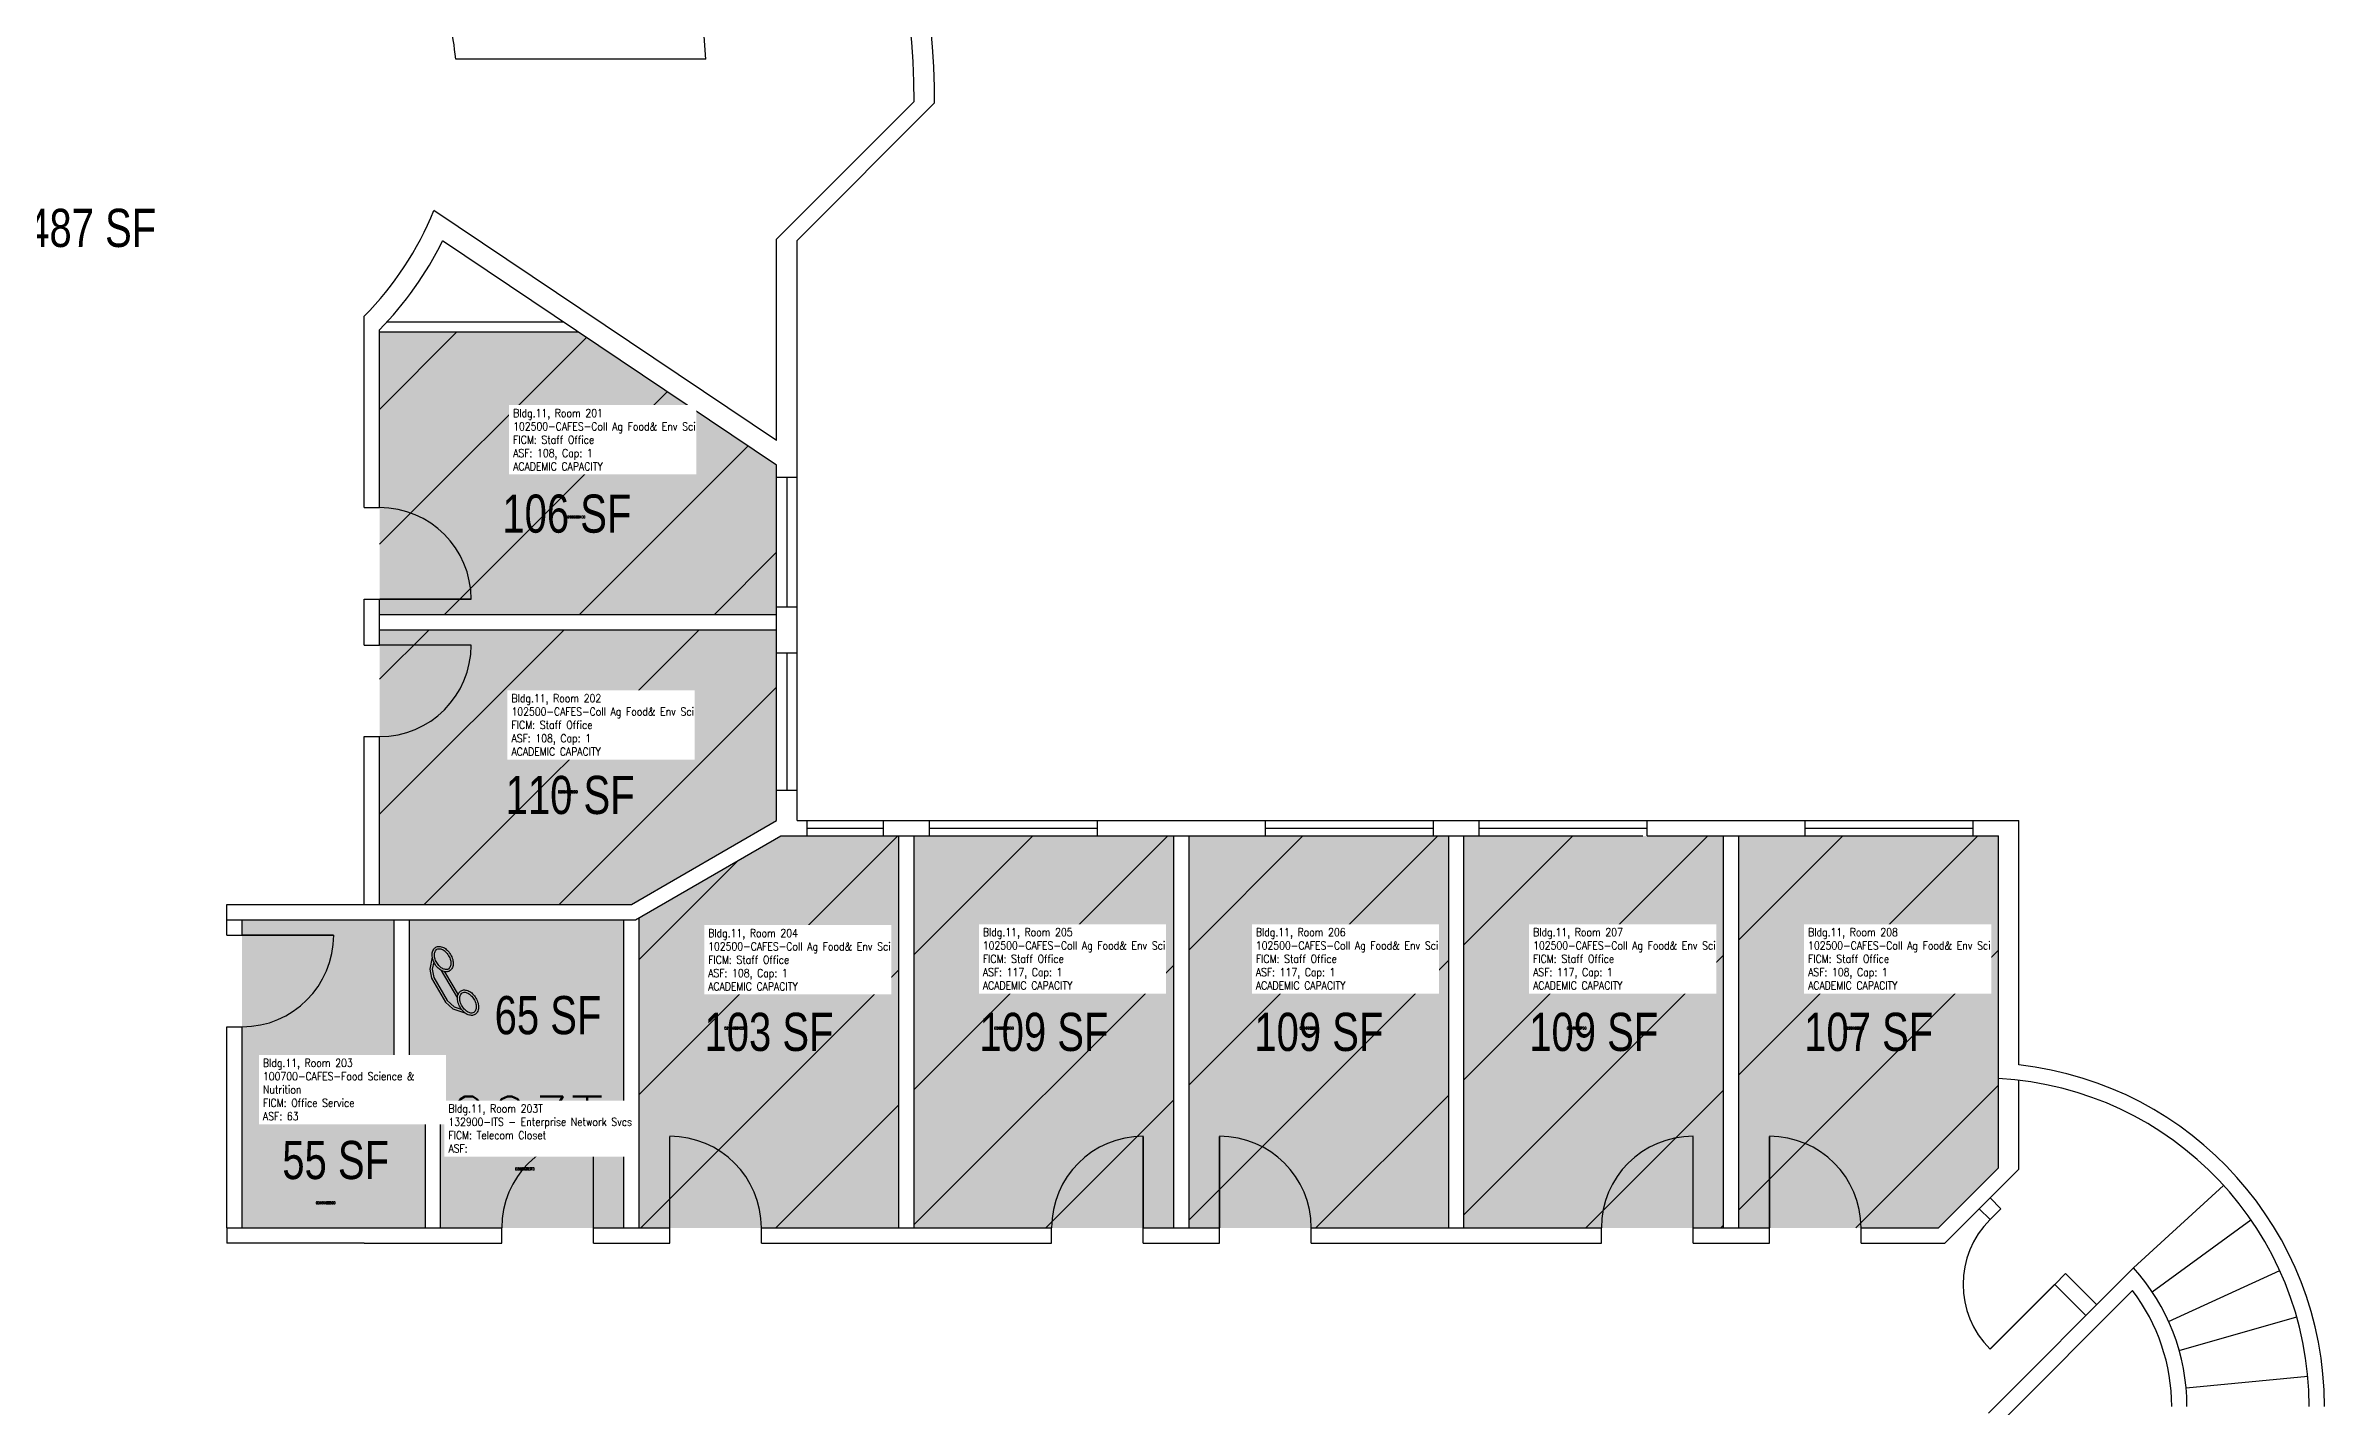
# Model space of a CAD drawing. Header units: inches. Extents: x -5 to 1845, y -233 to 2388.
# Drawn here: x 950 to 1845, y 636 to 1171 of the extents above; entities that cross this region are included whole.
import ezdxf
from ezdxf.enums import TextEntityAlignment as Align

# ---------------------------------------------------------------- set-up
doc = ezdxf.new("R2010")
doc.units = ezdxf.units.IN
doc.header["$LTSCALE"] = 0.25
doc.header["$MEASUREMENT"] = 0
doc.layers.get('0').update_dxf_attribs({"linetype": 'CONTINUOUS'})
for name, color, linetype in [('A-DOOR', 2, 'CONTINUOUS'), ('A-FLOR', 3, 'CONTINUOUS'), ('A-GLAZ', 1, 'CONTINUOUS'), ('A-GLAZ-SILL', 2, 'CONTINUOUS'), ('A-IDEN-ICON', 4, 'CONTINUOUS'), ('A-IDEN-RNUM', 7, 'CONTINUOUS'), ('A-IDEN-SNUM', 4, 'CONTINUOUS'), ('A-IDEN-VNUM', 4, 'CONTINUOUS'), ('A-WALL', 5, 'CONTINUOUS'), ('AREA-TEXT', 3, 'CONTINUOUS'), ('Rooms-Capacity', 4, 'CONTINUOUS'), ('Rooms-Category-Color', 7, 'CONTINUOUS'), ('Rooms-College-Color', 7, 'CONTINUOUS'), ('Rooms-Department-Color', 7, 'CONTINUOUS'), ('Rooms-Division-Color', 7, 'CONTINUOUS'), ('Rooms-Information', 7, 'CONTINUOUS')]:
    doc.layers.add(name, color=color, linetype=linetype)
doc.styles.add('AREA', font='arial.ttf', dxfattribs={"width": 0.75, "height": 24})
doc.styles.add('ROOMSNUMBER', font='txt.shx', dxfattribs={"height": 0.03})
doc.styles.add('ROOMVNUMBER', font='simplex.shx', dxfattribs={"width": 0.85})

# ---------------------------------------------------------------- blocks, each defined once
blk = doc.blocks.new('CPPHONE')
for p, q in [((0.0096, 0.0252), (-0.0196, -0.0252)), ((0.0169, 0.0279), (-0.0182, -0.0329))]:
    blk.add_line(p, q)
for points in [[(0.0364, 0.0572), (0.0417, 0.0308), (0.0382, 0.0108), (0.0082, -0.0411), (-0.0083, -0.0558), (-0.0338, -0.0645)], [(0.0334, 0.047), (0.0366, 0.0307), (0.0334, 0.0126), (0.0043, -0.0379), (-0.0109, -0.0514), (-0.0265, -0.0567)]]:
    blk.add_lwpolyline(points)
for points in [[(0.0288, 0.0786, 0.139889), (0.0216, 0.0804, 0.107118), (0.0122, 0.0781, 0.079812), (0.0039, 0.0722, 0.067459), (-0.0035, 0.0626, 0.067459), (-0.008, 0.0515, 0.079812), (-0.009, 0.0413, 0.107118), (-0.0064, 0.032, 0.139889), (-0.0012, 0.0267, 0.139889), (0.0061, 0.0248, 0.107118), (0.0155, 0.0272, 0.079812), (0.0238, 0.0331, 0.067459), (0.0312, 0.0426, 0.067459), (0.0357, 0.0538, 0.079812), (0.0367, 0.0639, 0.107118), (0.034, 0.0732, 0.139889)], [(0.0263, 0.0743, 0.139889), (0.0218, 0.0754, 0.107118), (0.0144, 0.0736, 0.079812), (0.0074, 0.0686, 0.067459), (0.0008, 0.0601, 0.067459), (-0.0032, 0.0502, 0.079812), (-0.004, 0.0417, 0.107118), (-0.0019, 0.0344, 0.139889), (0.0013, 0.031, 0.139889), (0.0059, 0.0298, 0.107118), (0.0133, 0.0317, 0.079812), (0.0203, 0.0367, 0.067459), (0.0268, 0.0451, 0.067459), (0.0309, 0.055, 0.079812), (0.0317, 0.0636, 0.107118), (0.0296, 0.0709, 0.139889)], [(-0.0262, -0.0167, 0.139889), (-0.0334, -0.0148, 0.107118), (-0.0428, -0.0172, 0.079812), (-0.0511, -0.0231, 0.067459), (-0.0585, -0.0326, 0.067459), (-0.063, -0.0438, 0.079812), (-0.064, -0.0539, 0.107118), (-0.0614, -0.0632, 0.139889), (-0.0562, -0.0686, 0.139889), (-0.0489, -0.0704, 0.107118), (-0.0395, -0.0681, 0.079812), (-0.0312, -0.0622, 0.067459), (-0.0238, -0.0526, 0.067459), (-0.0193, -0.0415, 0.079812), (-0.0183, -0.0313, 0.107118), (-0.021, -0.022, 0.139889)], [(-0.0287, -0.021, 0.139889), (-0.0332, -0.0198, 0.107118), (-0.0406, -0.0217, 0.079812), (-0.0476, -0.0267, 0.067459), (-0.0542, -0.0351, 0.067459), (-0.0582, -0.045, 0.079812), (-0.059, -0.0536, 0.107118), (-0.0569, -0.0609, 0.139889), (-0.0537, -0.0643, 0.139889), (-0.0491, -0.0654, 0.107118), (-0.0417, -0.0636, 0.079812), (-0.0347, -0.0586, 0.067459), (-0.0282, -0.0501, 0.067459), (-0.0241, -0.0402, 0.079812), (-0.0233, -0.0317, 0.107118), (-0.0254, -0.0244, 0.139889)]]:
    blk.add_lwpolyline(points, format="xyb", close=True)

msp = doc.modelspace()

# ---------------------------------------------------------------- hatches: boundary and pattern name
at = {"layer": 'Rooms-Capacity'}
h = msp.add_hatch(dxfattribs=at)
h.set_pattern_fill('ANSI31', color=256, scale=300, style=0)
h.paths.add_polyline_path([(1236.87, 947.23), (1236.87, 1005.94), (1158.93, 1058.23), (1080.87, 1058.23), (1080.87, 947.23)])
h = msp.add_hatch(dxfattribs=at)
h.set_pattern_fill('ANSI31', color=256, scale=300, style=0)
h.paths.add_polyline_path([(1236.87, 866.23), (1236.87, 941.23), (1080.87, 941.23), (1080.87, 833.23), (1179.87, 833.23)])
h = msp.add_hatch(dxfattribs=at)
h.set_pattern_fill('ANSI31', color=256, scale=300, style=0)
h.paths.add_polyline_path([(1284.87, 706.23), (1284.87, 860.23), (1238.48, 860.23), (1182.87, 828.03), (1182.87, 706.23)])
h = msp.add_hatch(dxfattribs=at)
h.set_pattern_fill('ANSI31', color=256, scale=300, style=0)
h.paths.add_polyline_path([(1392.87, 860.23), (1290.87, 860.23), (1290.87, 706.23), (1392.87, 706.23)])
h = msp.add_hatch(dxfattribs=at)
h.set_pattern_fill('ANSI31', color=256, scale=300, style=0)
h.paths.add_polyline_path([(1500.87, 860.23), (1398.87, 860.23), (1398.87, 706.23), (1500.87, 706.23)])
h = msp.add_hatch(dxfattribs=at)
h.set_pattern_fill('ANSI31', color=256, scale=300, style=0)
h.paths.add_polyline_path([(1608.87, 860.23), (1506.87, 860.23), (1506.87, 706.23), (1608.87, 706.23)])
h = msp.add_hatch(dxfattribs=at)
h.set_pattern_fill('ANSI31', color=256, scale=300, style=0)
h.paths.add_polyline_path([(1716.87, 860.23), (1614.87, 860.23), (1614.87, 706.23), (1693.31, 706.23), (1716.87, 729.79), (1716.87, 764.88)])
at = {"layer": 'Rooms-Category-Color', "true_color": 0xfa9ba3}
for points in [[(1236.87, 947.23), (1236.87, 1005.94), (1158.93, 1058.23), (1080.87, 1058.23), (1080.87, 947.23)], [(1236.87, 866.23), (1236.87, 941.23), (1080.87, 941.23), (1080.87, 833.23), (1179.87, 833.23)], [(1284.87, 706.23), (1284.87, 860.23), (1238.48, 860.23), (1182.87, 828.03), (1182.87, 706.23)], [(1392.87, 860.23), (1290.87, 860.23), (1290.87, 706.23), (1392.87, 706.23)], [(1500.87, 860.23), (1398.87, 860.23), (1398.87, 706.23), (1500.87, 706.23)], [(1608.87, 860.23), (1506.87, 860.23), (1506.87, 706.23), (1608.87, 706.23)], [(1716.87, 860.23), (1614.87, 860.23), (1614.87, 706.23), (1693.31, 706.23), (1716.87, 729.79), (1716.87, 764.88)], [(1098.87, 706.23), (1098.87, 766.81), (1086.63, 766.81), (1086.63, 827.23), (1026.87, 827.23), (1026.87, 785.23), (1026.87, 706.23)]]:
    msp.add_hatch(color=241, dxfattribs=at).paths.add_polyline_path(points)
at = {"layer": 'Rooms-Category-Color', "true_color": 0xadadad}
msp.add_hatch(color=253, dxfattribs=at).paths.add_polyline_path([(1104.87, 772.81), (1092.63, 772.81), (1092.63, 827.23), (1176.87, 827.23), (1176.87, 706.23), (1104.87, 706.23)])
at = {"layer": 'Rooms-College-Color', "true_color": 0xe3c5e1}
for points in [[(1236.87, 947.23), (1236.87, 1005.94), (1158.93, 1058.23), (1080.87, 1058.23), (1080.87, 947.23)], [(1236.87, 866.23), (1236.87, 941.23), (1080.87, 941.23), (1080.87, 833.23), (1179.87, 833.23)], [(1284.87, 706.23), (1284.87, 860.23), (1238.48, 860.23), (1182.87, 828.03), (1182.87, 706.23)], [(1392.87, 860.23), (1290.87, 860.23), (1290.87, 706.23), (1392.87, 706.23)], [(1500.87, 860.23), (1398.87, 860.23), (1398.87, 706.23), (1500.87, 706.23)], [(1608.87, 860.23), (1506.87, 860.23), (1506.87, 706.23), (1608.87, 706.23)], [(1716.87, 860.23), (1614.87, 860.23), (1614.87, 706.23), (1693.31, 706.23), (1716.87, 729.79), (1716.87, 764.88)], [(1098.87, 706.23), (1098.87, 766.81), (1086.63, 766.81), (1086.63, 827.23), (1026.87, 827.23), (1026.87, 785.23), (1026.87, 706.23)]]:
    msp.add_hatch(color=254, dxfattribs=at).paths.add_polyline_path(points)
at = {"layer": 'Rooms-College-Color', "true_color": 0xadadad}
msp.add_hatch(color=253, dxfattribs=at).paths.add_polyline_path([(1104.87, 772.81), (1092.63, 772.81), (1092.63, 827.23), (1176.87, 827.23), (1176.87, 706.23), (1104.87, 706.23)])
at = {"layer": 'Rooms-Department-Color', "true_color": 0xe3c5e1}
for points in [[(1236.87, 947.23), (1236.87, 1005.94), (1158.93, 1058.23), (1080.87, 1058.23), (1080.87, 947.23)], [(1236.87, 866.23), (1236.87, 941.23), (1080.87, 941.23), (1080.87, 833.23), (1179.87, 833.23)], [(1284.87, 706.23), (1284.87, 860.23), (1238.48, 860.23), (1182.87, 828.03), (1182.87, 706.23)], [(1392.87, 860.23), (1290.87, 860.23), (1290.87, 706.23), (1392.87, 706.23)], [(1500.87, 860.23), (1398.87, 860.23), (1398.87, 706.23), (1500.87, 706.23)], [(1608.87, 860.23), (1506.87, 860.23), (1506.87, 706.23), (1608.87, 706.23)], [(1716.87, 860.23), (1614.87, 860.23), (1614.87, 706.23), (1693.31, 706.23), (1716.87, 729.79), (1716.87, 764.88)], [(1098.87, 706.23), (1098.87, 766.81), (1086.63, 766.81), (1086.63, 827.23), (1026.87, 827.23), (1026.87, 785.23), (1026.87, 706.23)]]:
    msp.add_hatch(color=254, dxfattribs=at).paths.add_polyline_path(points)
at = {"layer": 'Rooms-Department-Color', "true_color": 0xacacac}
msp.add_hatch(color=253, dxfattribs=at).paths.add_polyline_path([(1104.87, 772.81), (1092.63, 772.81), (1092.63, 827.23), (1176.87, 827.23), (1176.87, 706.23), (1104.87, 706.23)])
at = {"layer": 'Rooms-Division-Color', "true_color": 0xe3c5e1}
for points in [[(1236.87, 947.23), (1236.87, 1005.94), (1158.93, 1058.23), (1080.87, 1058.23), (1080.87, 947.23)], [(1236.87, 866.23), (1236.87, 941.23), (1080.87, 941.23), (1080.87, 833.23), (1179.87, 833.23)], [(1284.87, 706.23), (1284.87, 860.23), (1238.48, 860.23), (1182.87, 828.03), (1182.87, 706.23)], [(1392.87, 860.23), (1290.87, 860.23), (1290.87, 706.23), (1392.87, 706.23)], [(1500.87, 860.23), (1398.87, 860.23), (1398.87, 706.23), (1500.87, 706.23)], [(1608.87, 860.23), (1506.87, 860.23), (1506.87, 706.23), (1608.87, 706.23)], [(1716.87, 860.23), (1614.87, 860.23), (1614.87, 706.23), (1693.31, 706.23), (1716.87, 729.79), (1716.87, 764.88)], [(1098.87, 706.23), (1098.87, 766.81), (1086.63, 766.81), (1086.63, 827.23), (1026.87, 827.23), (1026.87, 785.23), (1026.87, 706.23)]]:
    msp.add_hatch(color=254, dxfattribs=at).paths.add_polyline_path(points)
at = {"layer": 'Rooms-Division-Color', "true_color": 0xadadad}
msp.add_hatch(color=253, dxfattribs=at).paths.add_polyline_path([(1104.87, 772.81), (1092.63, 772.81), (1092.63, 827.23), (1176.87, 827.23), (1176.87, 706.23), (1104.87, 706.23)])

# ---------------------------------------------------------------- linework, layer by layer
at = {"layer": 'A-DOOR', "const_width": 0.6}
for points in [[(1080.87, 953.23), (1116.87, 953.23)], [(1080.87, 935.23), (1116.87, 935.23)], [(1026.87, 821.23), (1062.87, 821.23)], [(1164.87, 706.23), (1164.87, 742.23)], [(1194.87, 706.23), (1194.87, 742.23)], [(1380.87, 706.23), (1380.87, 742.23)], [(1410.87, 706.23), (1410.87, 742.23)], [(1596.87, 706.23), (1596.87, 742.23)], [(1626.87, 706.23), (1626.87, 742.23)], [(1738.99, 684.03), (1713.54, 658.57)]]:
    msp.add_lwpolyline(points, dxfattribs=at)
at = {"layer": 'A-DOOR'}
for centre, start, end in [((1080.87, 953.23), 0, 90), ((1080.87, 935.23), 270, 0), ((1026.87, 821.23), 270, 360), ((1164.87, 706.23), 90, 180), ((1194.87, 706.23), 360, 90), ((1380.87, 706.23), 90, 180), ((1410.87, 706.23), 360, 90), ((1596.87, 706.23), 90, 180), ((1626.87, 706.23), 360, 90), ((1738.99, 684.03), 135, 225)]:
    msp.add_arc(centre, 36, start, end, dxfattribs=at)
at = {"layer": 'A-FLOR'}
for p, q in [((1769.92, 690.46), (1805.3, 722.91)), ((1777.26, 681.06), (1816.03, 709.41)), ((1783.71, 669.44), (1827.34, 689.46)), ((1787.88, 657.99), (1834.02, 671.22)), ((1790.57, 643.41), (1838.35, 647.99))]:
    msp.add_line(p, q, dxfattribs=at)
at = {"layer": 'A-GLAZ'}
for p, q in [((1240.89, 1001.23), (1240.89, 950.23)), ((1240.89, 932.23), (1240.89, 878.23)), ((1248.87, 863.23), (1278.87, 863.23)), ((1296.87, 863.23), (1362.87, 863.23)), ((1428.87, 863.23), (1494.87, 863.23)), ((1512.87, 863.23), (1578.87, 863.23)), ((1640.91, 863.23), (1706.91, 863.23))]:
    msp.add_line(p, q, dxfattribs=at)
at = {"layer": 'A-GLAZ-SILL'}
for p, q in [((1236.87, 950.23), (1236.87, 1001.23)), ((1244.91, 950.23), (1244.91, 1001.23)), ((1236.87, 878.23), (1236.87, 932.23)), ((1244.91, 878.23), (1244.91, 932.23)), ((1248.87, 866.23), (1278.87, 866.23)), ((1248.87, 860.23), (1278.87, 860.23)), ((1296.87, 866.23), (1362.87, 866.23)), ((1296.87, 860.23), (1362.87, 860.23)), ((1428.87, 866.23), (1494.87, 866.23)), ((1428.87, 860.23), (1494.87, 860.23)), ((1512.87, 866.23), (1578.87, 866.23)), ((1512.87, 860.23), (1577.19, 860.23)), ((1640.91, 866.23), (1706.91, 866.23)), ((1640.91, 860.23), (1706.91, 860.23))]:
    msp.add_line(p, q, dxfattribs=at)
at = {"layer": 'A-WALL'}
for p, q in [((1209.1, 1165.48), (1110.8, 1165.48)), ((1236.87, 1094.68), (1290.95, 1148.76)), ((1244.91, 1094.23), (1298.91, 1148.23)), ((1298.91, 1148.23), (1298.91, 1154.44)), ((1236.87, 1015.62), (1102.19, 1105.97)), ((1236.87, 1005.94), (1105.63, 1093.99)), ((1236.87, 1015.62), (1236.87, 1094.68)), ((1244.91, 1010.23), (1244.91, 1094.23)), ((1074.87, 989.23), (1074.87, 1064.47)), ((1080.87, 989.23), (1080.87, 1059.1)), ((1080.87, 1058.23), (1158.93, 1058.23)), ((1083.86, 1062.24), (1152.95, 1062.24)), ((1236.87, 1001.23), (1236.87, 1005.94)), ((1244.91, 1001.23), (1244.91, 1010.23)), ((1236.87, 1001.23), (1244.91, 1001.23)), ((1074.87, 989.23), (1080.87, 989.23)), ((1074.87, 953.23), (1080.87, 953.23)), ((1074.87, 935.23), (1074.87, 953.23)), ((1080.87, 935.23), (1080.87, 953.23)), ((1236.87, 950.23), (1244.91, 950.23)), ((1236.87, 932.23), (1236.87, 950.23)), ((1244.91, 932.23), (1244.91, 950.23)), ((1080.87, 947.23), (1236.87, 947.23)), ((1080.87, 941.23), (1236.87, 941.23)), ((1074.87, 935.23), (1080.87, 935.23)), ((1236.87, 932.23), (1244.91, 932.23)), ((1074.87, 833.23), (1074.87, 899.23)), ((1074.87, 899.23), (1080.87, 899.23)), ((1080.87, 833.23), (1080.87, 899.23)), ((1236.87, 866.23), (1236.87, 878.23)), ((1236.87, 878.23), (1244.91, 878.23)), ((1244.91, 866.23), (1244.91, 878.23)), ((1179.87, 833.23), (1236.87, 866.23)), ((1181.48, 827.23), (1238.48, 860.23)), ((1238.48, 860.23), (1248.87, 860.23)), ((1244.91, 866.23), (1248.87, 866.23)), ((1248.87, 860.23), (1248.87, 866.23)), ((1278.87, 860.23), (1278.87, 866.23)), ((1278.87, 866.23), (1296.87, 866.23)), ((1278.87, 860.23), (1296.87, 860.23)), ((1284.87, 706.23), (1284.87, 860.23)), ((1290.87, 706.23), (1290.87, 860.23)), ((1290.87, 706.23), (1290.87, 860.23)), ((1296.87, 860.23), (1296.87, 866.23)), ((1362.87, 860.23), (1362.87, 866.23)), ((1362.87, 866.23), (1428.87, 866.23)), ((1362.87, 860.23), (1428.87, 860.23)), ((1392.87, 706.23), (1392.87, 860.23)), ((1398.87, 706.23), (1398.87, 860.23)), ((1428.87, 860.23), (1428.87, 866.23)), ((1494.87, 860.23), (1494.87, 866.23)), ((1494.87, 866.23), (1512.87, 866.23)), ((1494.87, 860.23), (1512.87, 860.23)), ((1500.87, 706.23), (1500.87, 860.23)), ((1506.87, 706.23), (1506.87, 860.23)), ((1512.87, 860.23), (1512.87, 866.23)), ((1578.87, 860.23), (1578.87, 866.23)), ((1578.87, 866.23), (1640.91, 866.23)), ((1578.87, 860.23), (1640.91, 860.23)), ((1608.87, 706.23), (1608.87, 860.23)), ((1614.87, 706.23), (1614.87, 860.23)), ((1640.91, 860.23), (1640.91, 866.23)), ((1706.91, 860.23), (1706.91, 866.23)), ((1706.91, 866.23), (1724.91, 866.23)), ((1706.91, 860.23), (1716.87, 860.23)), ((1716.87, 764.88), (1716.87, 860.23)), ((1724.91, 770.23), (1724.91, 866.23)), ((1020.87, 827.23), (1020.87, 833.23)), ((1020.87, 833.23), (1080.87, 833.23)), ((1080.87, 833.23), (1179.87, 833.23)), ((1020.87, 827.23), (1074.87, 827.23)), ((1020.87, 821.23), (1020.87, 827.23)), ((1026.87, 821.23), (1026.87, 827.23)), ((1074.87, 827.23), (1181.48, 827.23)), ((1086.63, 766.81), (1086.63, 827.23)), ((1092.63, 772.81), (1092.63, 827.23)), ((1176.87, 706.23), (1176.87, 827.23)), ((1182.87, 706.23), (1182.87, 828.03)), ((1020.87, 821.23), (1026.87, 821.23)), ((1020.87, 706.23), (1020.87, 785.23)), ((1020.87, 785.23), (1026.87, 785.23)), ((1026.87, 706.23), (1026.87, 785.23)), ((1092.63, 772.81), (1104.87, 772.81)), ((1104.87, 706.23), (1104.87, 772.81)), ((1086.63, 766.81), (1098.87, 766.81)), ((1098.87, 706.23), (1098.87, 766.81)), ((1716.87, 729.79), (1716.87, 764.88)), ((1724.91, 729.34), (1724.91, 764.19)), ((1693.31, 706.23), (1716.87, 729.79)), ((1695.8, 700.23), (1724.91, 729.34)), ((1717.78, 713.73), (1713.54, 717.97)), ((1713.54, 709.49), (1709.29, 713.73)), ((1713.54, 709.49), (1717.78, 713.73)), ((1020.87, 706.23), (1128.87, 706.23)), ((1020.87, 706.23), (1020.87, 700.23)), ((1074.87, 700.23), (1020.87, 700.23)), ((1074.87, 700.23), (1128.87, 700.23)), ((1128.87, 700.23), (1128.87, 706.23)), ((1164.87, 700.23), (1164.87, 706.23)), ((1164.87, 706.23), (1194.87, 706.23)), ((1164.87, 700.23), (1194.87, 700.23)), ((1194.87, 700.23), (1194.87, 706.23)), ((1230.87, 700.23), (1230.87, 706.23)), ((1230.87, 706.23), (1344.87, 706.23)), ((1230.87, 700.23), (1344.87, 700.23)), ((1344.87, 700.23), (1344.87, 706.23)), ((1380.87, 700.23), (1380.87, 706.23)), ((1380.87, 706.23), (1410.87, 706.23)), ((1380.87, 700.23), (1410.87, 700.23)), ((1410.87, 700.23), (1410.87, 706.23)), ((1446.87, 700.23), (1446.87, 706.23)), ((1446.87, 706.23), (1560.87, 706.23)), ((1446.87, 700.23), (1560.87, 700.23)), ((1560.87, 700.23), (1560.87, 706.23)), ((1596.87, 700.23), (1596.87, 706.23)), ((1596.87, 706.23), (1626.87, 706.23)), ((1596.87, 700.23), (1626.87, 700.23)), ((1626.87, 700.23), (1626.87, 706.23)), ((1662.87, 700.23), (1662.87, 706.23)), ((1662.87, 706.23), (1693.31, 706.23)), ((1662.87, 700.23), (1695.8, 700.23)), ((1712.91, 633.45), (1769.92, 690.46)), ((1718.91, 630.96), (1769.52, 681.58)), ((1738.99, 684.03), (1743.23, 688.27)), ((1751.24, 671.78), (1738.99, 684.03)), ((1755.48, 676.02), (1743.23, 688.27))]:
    msp.add_line(p, q, dxfattribs=at)
for centre, radius, start, end in [((982.51, 1147.2), 316.48, 1.31228, 88.81687), ((982.51, 1147.2), 308.44, 0.28989, 88.81687), ((985.13, 1153.29), 224.3, 3.11679, 74.59566), ((985.13, 1153.29), 126.26, 5.54282, 19.21087), ((985.13, 1153.29), 126.26, 315.29313, 337.99231), ((985.13, 1153.29), 134.3, 315.46708, 333.79653), ((1709.91, 636.07), 135, 0, 83.62063), ((1709.91, 636.07), 129, 0, 86.90719), ((1709.91, 636.07), 81, 359.99896, 42.18895), ((1709.91, 636.07), 75, 359.99925, 37.35899)]:
    msp.add_arc(centre, radius, start, end, dxfattribs=at)

# ---------------------------------------------------------------- block references
at = {"layer": 'A-IDEN-ICON', "xscale": -180, "yscale": 180, "zscale": 180, "rotation": 0.1959893751912123}
msp.add_blockref('CPPHONE', (1108.19, 802.36), dxfattribs=at)

# ---------------------------------------------------------------- texts
at = {"layer": 'A-IDEN-RNUM', "style": 'ROOMSNUMBER', "width": 0.85}
for s, p in [('0201-00', (1154, 985.05)), ('0202-00', (1151, 877.05)), ('0204-00', (1216.33, 784.21)), ('0205-00', (1322.33, 784.21)), ('0206-00', (1442.33, 784.21)), ('0207-00', (1547.33, 784.21)), ('0208-00', (1656.33, 784.21)), ('0203-T0', (1134.17, 728.9)), ('0203-00', (1055.9, 715.56))]:
    msp.add_text(s, height=1, dxfattribs=at).set_placement(p)
at = {"layer": 'A-IDEN-SNUM', "style": 'ROOMSNUMBER', "width": 0.85}
for s, p in [('0110020100', (1154, 985.05)), ('0110020200', (1151, 877.05)), ('0110020400', (1216.33, 784.21)), ('0110020500', (1322.33, 784.21)), ('0110020600', (1442.33, 784.21)), ('0110020700', (1547.33, 784.21)), ('0110020800', (1656.33, 784.21)), ('01100203T0', (1134.17, 728.9)), ('0110020300', (1055.9, 715.56))]:
    msp.add_text(s, height=1, dxfattribs=at).set_placement(p)
at = {"layer": 'A-IDEN-VNUM', "style": 'ROOMVNUMBER', "width": 0.85}
for s, p in [('201', (1133.36, 1003.84)), ('202', (1132.7, 891.78)), ('204', (1209.97, 799.53)), ('205', (1317.87, 799.88)), ('206', (1425.12, 799.88)), ('207', (1534.05, 799.88)), ('208', (1642.07, 799.88)), ('203', (1035.07, 748.53)), ('203T', (1107.93, 735.82))]:
    msp.add_text(s, height=22, dxfattribs=at).set_placement(p)
at = {"layer": 'AREA-TEXT', "style": 'AREA', "width": 0.75}
for s, p in [('5,487 SF', (961.23, 1099.13)), ('106 SF', (1154.46, 986.87)), ('110 SF', (1155.75, 876.33)), ('65 SF', (1147.05, 789.82)), ('103 SF', (1233.87, 783.23)), ('109 SF', (1341.87, 783.23)), ('109 SF', (1449.87, 783.23)), ('109 SF', (1557.87, 783.23)), ('107 SF', (1665.87, 783.23)), ('55 SF', (1063.63, 732.89))]:
    msp.add_text(s, height=15, dxfattribs=at).set_placement(p, align=Align.MIDDLE_CENTER)

# ---------------------------------------------------------------- next in the draw order: texts
at = {"layer": 'Rooms-Information', "width": 70.4, "attachment_point": 7, "style": 'ROOMVNUMBER', "bg_fill": 3, "box_fill_scale": 1.5, "bg_fill_color": 256, "bg_fill_true_color": 13158600, "bg_fill_transparency": 0}
for s, insert, char_height in [('Bldg.11, Room 201^M^J102500-CAFES-Coll Ag Food& Env Sci^M^JFICM: Staff Office^M^JASF: 108, Cap: 1^M^JACADEMIC CAPACITY', (1133.36, 1003.84), 3.14286), ('Bldg.11, Room 202^M^J102500-CAFES-Coll Ag Food& Env Sci^M^JFICM: Staff Office^M^JASF: 108, Cap: 1^M^JACADEMIC CAPACITY', (1132.7, 891.78), 3.14286), ('Bldg.11, Room 204^M^J102500-CAFES-Coll Ag Food& Env Sci^M^JFICM: Staff Office^M^JASF: 108, Cap: 1^M^JACADEMIC CAPACITY', (1209.97, 799.53), 3.14286), ('Bldg.11, Room 205^M^J102500-CAFES-Coll Ag Food& Env Sci^M^JFICM: Staff Office^M^JASF: 117, Cap: 1^M^JACADEMIC CAPACITY', (1317.87, 799.88), 3.14286), ('Bldg.11, Room 206^M^J102500-CAFES-Coll Ag Food& Env Sci^M^JFICM: Staff Office^M^JASF: 117, Cap: 1^M^JACADEMIC CAPACITY', (1425.12, 799.88), 3.14286), ('Bldg.11, Room 207^M^J102500-CAFES-Coll Ag Food& Env Sci^M^JFICM: Staff Office^M^JASF: 117, Cap: 1^M^JACADEMIC CAPACITY', (1534.05, 799.88), 3.14286), ('Bldg.11, Room 208^M^J102500-CAFES-Coll Ag Food& Env Sci^M^JFICM: Staff Office^M^JASF: 108, Cap: 1^M^JACADEMIC CAPACITY', (1642.07, 799.88), 3.14286), ('Bldg.11, Room 203^M^J100700-CAFES-Food Science & Nutrition^M^JFICM: Office Service^M^JASF: 63', (1035.07, 748.53), 3.1429)]:
    msp.add_mtext(s, dxfattribs=dict(at, insert=insert, char_height=char_height))

# ---------------------------------------------------------------- next in the draw order: texts
at = {"layer": 'Rooms-Information', "insert": (1107.93, 735.82), "char_height": 3.1429, "width": 70.4, "attachment_point": 7, "style": 'ROOMVNUMBER', "bg_fill": 3, "box_fill_scale": 1.5, "bg_fill_color": 256, "bg_fill_true_color": 13158600, "bg_fill_transparency": 0}
msp.add_mtext('Bldg.11, Room 203T^M^J132900-ITS - Enterprise Network Svcs^M^JFICM: Telecom Closet^M^JASF: ', dxfattribs=at)

doc.saveas('drawing.dxf')
